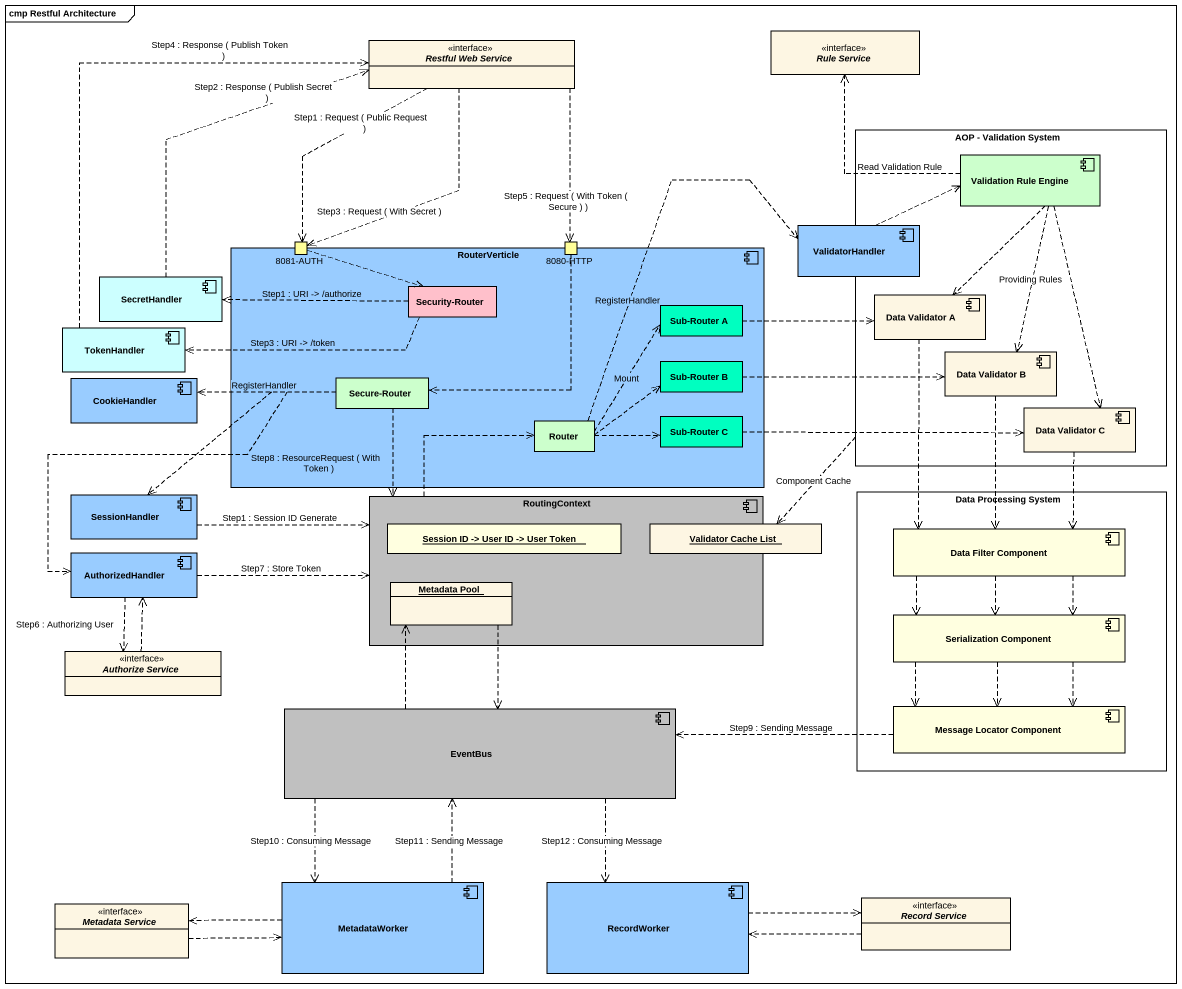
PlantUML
@startuml
mainframe cmp Restful Architecture
allowmixing
hide circle
hide empty members
interface "Restful Web Service" as Restful_Web_Service
interface "Rule Service" as Rule_Service
rectangle "AOP - Validation System" as AOP_Validation_System {
  component "Validation Rule Engine" as Validation_Rule_Engine #CCFFCC
  component "Data Validator A" as Data_Validator_A
  component "Data Validator B" as Data_Validator_B
  component "Data Validator C" as Data_Validator_C
}
component RouterVerticle #99CCFF {
  port "8081-AUTH" as p8081_AUTH #FFFE99
  port "8080-HTTP" as p8080_HTTP #FFFE99
  rectangle "Security-Router" as Security_Router #FFC0CB
  rectangle "Sub-Router A" as Sub_Router_A #00FFC0
  rectangle "Secure-Router" as Secure_Router #CCFFCC
  rectangle "Sub-Router B" as Sub_Router_B #00FFC0
  rectangle "Sub-Router C" as Sub_Router_C #00FFC0
  rectangle Router #CCFFCC
}
component ValidatorHandler #99CCFF
component SecretHandler #CCFFFF
component TokenHandler #CCFFFF
component CookieHandler #99CCFF
rectangle "Data Processing System" as Data_Processing_System {
  component "Data Filter Component" as Data_Filter_Component #FFFFE0
  component "Serialization Component" as Serialization_Component #FFFFE0
  component "Message Locator Component" as Message_Locator_Component #FFFFE0
}
component SessionHandler #99CCFF
component RoutingContext #C0C0C0 {
  object "Session ID -> User ID -> User Token" as Session_ID_User_ID_User #FFFFE0
  object "Metadata Pool" as Metadata_Pool
}
object "Validator Cache List" as Validator_Cache_List
component AuthorizedHandler #99CCFF
interface "Authorize Service" as Authorize_Service
component EventBus #C0C0C0
interface "Metadata Service" as Metadata_Service
component MetadataWorker #99CCFF
component RecordWorker #99CCFF
interface "Record Service" as Record_Service
Restful_Web_Service ..> p8081_AUTH : Step1 : Request ( Public Request )
Restful_Web_Service ..> p8081_AUTH : Step3 : Request ( With Secret )
Restful_Web_Service ..> p8080_HTTP : Step5 : Request ( With Token ( Secure ) )
AOP_Validation_System ..> Validator_Cache_List : Component Cache
Validation_Rule_Engine .up.> Rule_Service : Read Validation Rule
Validation_Rule_Engine ..> Data_Validator_A
Validation_Rule_Engine ..> Data_Validator_B : Providing Rules
Validation_Rule_Engine ..> Data_Validator_C
p8081_AUTH .right.> Security_Router
p8080_HTTP ..> Secure_Router
ValidatorHandler .right.> Validation_Rule_Engine
SecretHandler .up.> Restful_Web_Service : Step2 : Response ( Publish Secret )
Security_Router .left.> SecretHandler : Step1 : URI -> /authorize
Security_Router .left.> TokenHandler : Step3 : URI -> /token
Data_Validator_A ..> Data_Filter_Component
TokenHandler .up.> Restful_Web_Service : Step4 : Response ( Publish Token )
Sub_Router_A .right.> Data_Validator_A
Secure_Router .left.> CookieHandler : RegisterHandler
Secure_Router .left.> SessionHandler
Secure_Router ..> RoutingContext : Step8 : ResourceRequest ( With Token )
Secure_Router ..> AuthorizedHandler
Sub_Router_B .right.> Data_Validator_B
Data_Validator_B ..> Data_Filter_Component
Sub_Router_C .right.> Data_Validator_C
Data_Validator_C ..> Data_Filter_Component
Router .up.> ValidatorHandler : RegisterHandler
Router .up.> Sub_Router_A : Mount
Router .right.> Sub_Router_B
Router .right.> Sub_Router_C
SessionHandler .right.> RoutingContext : Step1 : Session ID Generate
RoutingContext .up.> Router
Data_Filter_Component ..> Serialization_Component
Data_Filter_Component ..> Serialization_Component
Data_Filter_Component ..> Serialization_Component
AuthorizedHandler .right.> RoutingContext : Step7 : Store Token
AuthorizedHandler ..> Authorize_Service : Step6 : Authorizing User
Metadata_Pool ..> EventBus
Serialization_Component ..> Message_Locator_Component
Serialization_Component ..> Message_Locator_Component
Serialization_Component ..> Message_Locator_Component
Authorize_Service .up.> AuthorizedHandler
EventBus .up.> Metadata_Pool
EventBus ..> MetadataWorker : Step10 : Consuming Message
EventBus ..> RecordWorker : Step12 : Consuming Message
Message_Locator_Component .left.> EventBus : Step9 : Sending Message
Metadata_Service .right.> MetadataWorker
MetadataWorker .up.> EventBus : Step11 : Sending Message
MetadataWorker .left.> Metadata_Service
RecordWorker .right.> Record_Service
Record_Service .left.> RecordWorker
@enduml
